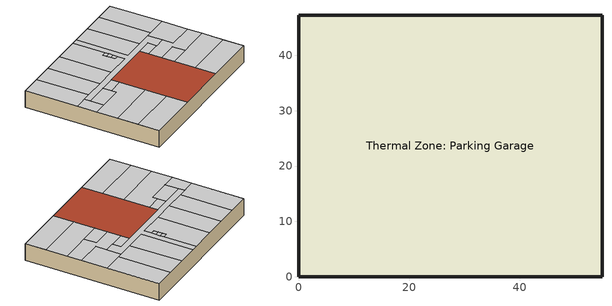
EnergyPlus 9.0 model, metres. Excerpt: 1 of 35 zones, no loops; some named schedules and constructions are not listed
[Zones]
Thermal Zone: Parking Garage
 floor ground (Surface 171 SlabOnOrBelowGradeF073): 54.86,47.24 54.86,0 0,0 0,47.24 z-6.1
 wall ground (Surface 172-uw BelowGradeWallC114): 0,0 54.86,0 z-6.1:0
 wall ground (Surface 173-uw BelowGradeWallC114): 0,47.24 0,0 z-6.1:0
 wall ground (Surface 174-uw BelowGradeWallC114): 54.86,47.24 0,47.24 z-6.1:0
 wall ground (Surface 175-uw BelowGradeWallC114): 54.86,0 54.86,47.24 z-6.1:0
 ceiling to Thermal Zone: F1 Retail SW (OtherFloorU071 Reversed): 18.29,0 18.29,7.32 0,7.32 0,0 z0; 18.29,7.32 18.29,14.63 0,14.63 0,7.32 z0; 18.29,14.63 18.29,23.77 12.8,23.77 12.8,21.95 0,21.95 0,14.63 z0
 ceiling to Thermal Zone: F1 Retail N-NW (OtherFloorU071 Reversed): 7.32,28.96 7.32,47.24 0,47.24 0,28.96 z0; 14.63,28.96 14.63,47.24 7.32,47.24 7.32,28.96 z0; 21.95,28.96 21.95,47.24 14.63,47.24 14.63,28.96 z0; 30.78,28.96 30.78,31.39 29.26,31.39 29.26,35.97 30.78,35.97 30.78,47.24 21.95,47.24 21.95,28.96 z0
 ceiling to Thermal Zone: F1 Retail NE (OtherFloorU071 Reversed): 40.23,28.96 40.23,47.24 32.92,47.24 32.92,28.96 z0; 47.55,28.96 47.55,47.24 40.23,47.24 40.23,28.96 z0; 54.86,28.96 54.86,47.24 47.55,47.24 47.55,28.96 z0
 ceiling to Thermal Zone: F1 Corridor (OtherFloorU071 Reversed): 30.78,31.39 30.78,32.92 29.26,32.92 29.26,31.39 z0; 30.78,32.92 30.78,34.44 29.26,34.44 29.26,32.92 z0; 30.78,34.44 30.78,35.97 29.26,35.97 29.26,34.44 z0; 45.72,23.77 45.72,28.96 32.92,28.96 32.92,47.24 30.78,47.24 30.78,28.96 4.57,28.96 4.57,26.82 42.06,26.82 42.06,23.77 z0; 18.29,23.77 18.29,26.82 12.8,26.82 12.8,23.77 z0; 42.06,23.77 42.06,26.82 36.58,26.82 36.58,23.77 z0
 ceiling to Thermal Zone: F1 Retail SE (OtherFloorU071 Reversed): 54.86,7.32 54.86,14.63 36.58,14.63 36.58,7.32 z0; 54.86,0 54.86,7.32 36.58,7.32 36.58,0 z0
 ceiling to Thermal Zone: F1 Lounge (OtherFloorU071 Reversed): 54.86,14.63 54.86,19.81 45.72,19.81 45.72,23.77 42.06,23.77 36.58,23.77 36.58,19.2 43.89,19.2 43.89,14.63 z0
 ceiling to Thermal Zone: F1 Business Center (OtherFloorU071 Reversed): 43.89,14.63 43.89,19.2 36.58,19.2 36.58,14.63 z0
 ceiling to Thermal Zone: F1 Fitness Center (OtherFloorU071 Reversed): 54.86,19.81 54.86,28.96 45.72,28.96 45.72,19.81 z0
 ceiling to Thermal Zone: F1 Leasing Office (OtherFloorU071 Reversed): 4.57,21.95 4.57,28.96 0,28.96 0,21.95 z0
 ceiling to Thermal Zone: F1 Mechanical Room (OtherFloorU071 Reversed): 12.8,21.95 12.8,26.82 4.57,26.82 4.57,21.95 z0
 roof outside (Concrete Podium Roof): 36.58,0 36.58,26.82 18.29,26.82 18.29,0 z0
[Construction]
OtherFloorU071 Reversed: Carpet - 3/4 in., Plywood - 5/8 in. 1, Compliance Insulation R0.50, Compliance Insulation R2.15, Compliance Insulation R6.00, Concrete - 140 lb/ft3 - 10 in. 1
[Schedule:Year]
ResidentialLivingHtgSetpt: ResidentialLivingHtgSetptWk, 1, 1, 12, 31
ResidentialLivingClgSetpt: ResidentialLivingClgSetptWk, 1, 1, 12, 31
Off: OffWk, 1, 1, 12, 31
[Schedule:Week:Daily]
ResidentialLivingLightsWk: ResidentialLivingLightsSun, ResidentialLivingLightsWD, ResidentialLivingLightsWD, ResidentialLivingLightsWD, ResidentialLivingLightsWD, ResidentialLivingLightsWD, ResidentialLivingLightsSat, ResidentialLivingLightsSun, OnDay, OffDay, ResidentialLivingLightsSun, ResidentialLivingLightsSun
ResidentialLivingHtgSetptWk: ResidentialLivingHtgSetptSun, ResidentialLivingHtgSetptWD, ResidentialLivingHtgSetptWD, ResidentialLivingHtgSetptWD, ResidentialLivingHtgSetptWD, ResidentialLivingHtgSetptWD, ResidentialLivingHtgSetptSat, ResidentialLivingHtgSetptSun, ResidentialLivingHtgSetptWD, ResidentialLivingHtgSetptWD, ResidentialLivingHtgSetptSun, ResidentialLivingHtgSetptSun
ResidentialLivingClgSetptWk: ResidentialLivingClgSetptSun, ResidentialLivingClgSetptWD, ResidentialLivingClgSetptWD, ResidentialLivingClgSetptWD, ResidentialLivingClgSetptWD, ResidentialLivingClgSetptWD, ResidentialLivingClgSetptSat, ResidentialLivingClgSetptSun, ResidentialLivingClgSetptWD, ResidentialLivingClgSetptWD, ResidentialLivingClgSetptSun, ResidentialLivingClgSetptSun
ResidentialLivingHVACAvailWk: ResidentialLivingHVACAvailSun, ResidentialLivingHVACAvailWD, ResidentialLivingHVACAvailWD, ResidentialLivingHVACAvailWD, ResidentialLivingHVACAvailWD, ResidentialLivingHVACAvailWD, ResidentialLivingHVACAvailSat, ResidentialLivingHVACAvailSun, AllOnHVACAvailDay, AllOnHVACAvailDay, ResidentialLivingHVACAvailSun, ResidentialLivingHVACAvailSun
OffWk: OffDay, OffDay, OffDay, OffDay, OffDay, OffDay, OffDay, OffDay, OffDay, OffDay, OffDay, OffDay
OfficeLightsWk: OfficeLightsSun, OfficeLightsWD, OfficeLightsWD, OfficeLightsWD, OfficeLightsWD, OfficeLightsWD, OfficeLightsSat, OfficeLightsSun, OnDay, OffDay, OfficeLightsSun, OfficeLightsSun
OfficeGasEquipWk: OfficeGasEquipSun, OfficeGasEquipWD, OfficeGasEquipWD, OfficeGasEquipWD, OfficeGasEquipWD, OfficeGasEquipWD, OfficeGasEquipSat, OfficeGasEquipSun, OnDay, OffDay, OfficeGasEquipSun, OfficeGasEquipSun
OfficeInfiltrationWk: OfficeInfiltrationSun, OfficeInfiltrationWD, OfficeInfiltrationWD, OfficeInfiltrationWD, OfficeInfiltrationWD, OfficeInfiltrationWD, OfficeInfiltrationSat, OfficeInfiltrationSun, OfficeInfiltrationWD, OfficeInfiltrationWD, OfficeInfiltrationSun, OfficeInfiltrationSun
OfficeOccupancyWk: OfficeOccupancySun, OfficeOccupancyWD, OfficeOccupancyWD, OfficeOccupancyWD, OfficeOccupancyWD, OfficeOccupancyWD, OfficeOccupancySat, OfficeOccupancySun, OnDay, OffDay, OfficeOccupancySun, OfficeOccupancySun
OfficeReceptacleWk: OfficeReceptacleSun, OfficeReceptacleWD, OfficeReceptacleWD, OfficeReceptacleWD, OfficeReceptacleWD, OfficeReceptacleWD, OfficeReceptacleSat, OfficeReceptacleSun, OnDay, OffDay, OfficeReceptacleSun, OfficeReceptacleSun
ResidentialLivingGasEquipWk: ResidentialLivingGasEquipSun, ResidentialLivingGasEquipWD, ResidentialLivingGasEquipWD, ResidentialLivingGasEquipWD, ResidentialLivingGasEquipWD, ResidentialLivingGasEquipWD, ResidentialLivingGasEquipSat, ResidentialLivingGasEquipSun, OnDay, OffDay, ResidentialLivingGasEquipSun, ResidentialLivingGasEquipSun
ResidentialLivingInfiltrationWk: ResidentialLivingInfiltrationSun, ResidentialLivingInfiltrationWD, ResidentialLivingInfiltrationWD, ResidentialLivingInfiltrationWD, ResidentialLivingInfiltrationWD, ResidentialLivingInfiltrationWD, ResidentialLivingInfiltrationSat, ResidentialLivingInfiltrationSun, ResidentialLivingInfiltrationWD, ResidentialLivingInfiltrationWD, ResidentialLivingInfiltrationSun, ResidentialLivingInfiltrationSun
ResidentialLivingReceptacleWk: ResidentialLivingReceptacleSun, ResidentialLivingReceptacleWD, ResidentialLivingReceptacleWD, ResidentialLivingReceptacleWD, ResidentialLivingReceptacleWD, ResidentialLivingReceptacleWD, ResidentialLivingReceptacleSat, ResidentialLivingReceptacleSun, OnDay, OffDay, ResidentialLivingReceptacleSun, ResidentialLivingReceptacleSun
F2-4 1-Bed NE Core People Activity Level Week Rule - Jan1-Dec31: {a820a42d-f201-42f6-a7ae-81a847838ed5}, {a820a42d-f201-42f6-a7ae-81a847838ed5}, {a820a42d-f201-42f6-a7ae-81a847838ed5}, {a820a42d-f201-42f6-a7ae-81a847838ed5}, {a820a42d-f201-42f6-a7ae-81a847838ed5}, {a820a42d-f201-42f6-a7ae-81a847838ed5}, {a820a42d-f201-42f6-a7ae-81a847838ed5}, {a820a42d-f201-42f6-a7ae-81a847838ed5}, {a820a42d-f201-42f6-a7ae-81a847838ed5}, {a820a42d-f201-42f6-a7ae-81a847838ed5}, {a820a42d-f201-42f6-a7ae-81a847838ed5}, {a820a42d-f201-42f6-a7ae-81a847838ed5}
F2-4 1-Bed NE Outer People Activity Level Week Rule - Jan1-Dec31: {df466c8f-808b-4770-90fc-ecc34542ed6d}, {df466c8f-808b-4770-90fc-ecc34542ed6d}, {df466c8f-808b-4770-90fc-ecc34542ed6d}, {df466c8f-808b-4770-90fc-ecc34542ed6d}, {df466c8f-808b-4770-90fc-ecc34542ed6d}, {df466c8f-808b-4770-90fc-ecc34542ed6d}, {df466c8f-808b-4770-90fc-ecc34542ed6d}, {df466c8f-808b-4770-90fc-ecc34542ed6d}, {df466c8f-808b-4770-90fc-ecc34542ed6d}, {df466c8f-808b-4770-90fc-ecc34542ed6d}, {df466c8f-808b-4770-90fc-ecc34542ed6d}, {df466c8f-808b-4770-90fc-ecc34542ed6d}
F2-4 1-Bed NW Core People Activity Level Week Rule - Jan1-Dec31: {348359d2-fd72-4595-a39a-f1e1d7da2fa9}, {348359d2-fd72-4595-a39a-f1e1d7da2fa9}, {348359d2-fd72-4595-a39a-f1e1d7da2fa9}, {348359d2-fd72-4595-a39a-f1e1d7da2fa9}, {348359d2-fd72-4595-a39a-f1e1d7da2fa9}, {348359d2-fd72-4595-a39a-f1e1d7da2fa9}, {348359d2-fd72-4595-a39a-f1e1d7da2fa9}, {348359d2-fd72-4595-a39a-f1e1d7da2fa9}, {348359d2-fd72-4595-a39a-f1e1d7da2fa9}, {348359d2-fd72-4595-a39a-f1e1d7da2fa9}, {348359d2-fd72-4595-a39a-f1e1d7da2fa9}, {348359d2-fd72-4595-a39a-f1e1d7da2fa9}
F2-4 1-Bed NW Outer People Activity Level Week Rule - Jan1-Dec31: {e7042bb0-6de9-4216-a505-70f4ef85a490}, {e7042bb0-6de9-4216-a505-70f4ef85a490}, {e7042bb0-6de9-4216-a505-70f4ef85a490}, {e7042bb0-6de9-4216-a505-70f4ef85a490}, {e7042bb0-6de9-4216-a505-70f4ef85a490}, {e7042bb0-6de9-4216-a505-70f4ef85a490}, {e7042bb0-6de9-4216-a505-70f4ef85a490}, {e7042bb0-6de9-4216-a505-70f4ef85a490}, {e7042bb0-6de9-4216-a505-70f4ef85a490}, {e7042bb0-6de9-4216-a505-70f4ef85a490}, {e7042bb0-6de9-4216-a505-70f4ef85a490}, {e7042bb0-6de9-4216-a505-70f4ef85a490}
F2-4 2-Bed Core NE People Activity Level Week Rule - Jan1-Dec31: {be469313-dd4d-4f28-810a-f718387591e1}, {be469313-dd4d-4f28-810a-f718387591e1}, {be469313-dd4d-4f28-810a-f718387591e1}, {be469313-dd4d-4f28-810a-f718387591e1}, {be469313-dd4d-4f28-810a-f718387591e1}, {be469313-dd4d-4f28-810a-f718387591e1}, {be469313-dd4d-4f28-810a-f718387591e1}, {be469313-dd4d-4f28-810a-f718387591e1}, {be469313-dd4d-4f28-810a-f718387591e1}, {be469313-dd4d-4f28-810a-f718387591e1}, {be469313-dd4d-4f28-810a-f718387591e1}, {be469313-dd4d-4f28-810a-f718387591e1}
F2-4 2-Bed Core NW People Activity Level Week Rule - Jan1-Dec31: {955683ac-dc63-42cc-ba19-50c393f4366c}, {955683ac-dc63-42cc-ba19-50c393f4366c}, {955683ac-dc63-42cc-ba19-50c393f4366c}, {955683ac-dc63-42cc-ba19-50c393f4366c}, {955683ac-dc63-42cc-ba19-50c393f4366c}, {955683ac-dc63-42cc-ba19-50c393f4366c}, {955683ac-dc63-42cc-ba19-50c393f4366c}, {955683ac-dc63-42cc-ba19-50c393f4366c}, {955683ac-dc63-42cc-ba19-50c393f4366c}, {955683ac-dc63-42cc-ba19-50c393f4366c}, {955683ac-dc63-42cc-ba19-50c393f4366c}, {955683ac-dc63-42cc-ba19-50c393f4366c}
F2-4 2-Bed NE People Activity Level Week Rule - Jan1-Dec31: {d3b15d90-c1d9-46a3-a16f-7239c2d96b8e}, {d3b15d90-c1d9-46a3-a16f-7239c2d96b8e}, {d3b15d90-c1d9-46a3-a16f-7239c2d96b8e}, {d3b15d90-c1d9-46a3-a16f-7239c2d96b8e}, {d3b15d90-c1d9-46a3-a16f-7239c2d96b8e}, {d3b15d90-c1d9-46a3-a16f-7239c2d96b8e}, {d3b15d90-c1d9-46a3-a16f-7239c2d96b8e}, {d3b15d90-c1d9-46a3-a16f-7239c2d96b8e}, {d3b15d90-c1d9-46a3-a16f-7239c2d96b8e}, {d3b15d90-c1d9-46a3-a16f-7239c2d96b8e}, {d3b15d90-c1d9-46a3-a16f-7239c2d96b8e}, {d3b15d90-c1d9-46a3-a16f-7239c2d96b8e}
F2-4 2-Bed NW People Activity Level Week Rule - Jan1-Dec31: {432b5918-ab24-4209-b3cc-26debf75ce40}, {432b5918-ab24-4209-b3cc-26debf75ce40}, {432b5918-ab24-4209-b3cc-26debf75ce40}, {432b5918-ab24-4209-b3cc-26debf75ce40}, {432b5918-ab24-4209-b3cc-26debf75ce40}, {432b5918-ab24-4209-b3cc-26debf75ce40}, {432b5918-ab24-4209-b3cc-26debf75ce40}, {432b5918-ab24-4209-b3cc-26debf75ce40}, {432b5918-ab24-4209-b3cc-26debf75ce40}, {432b5918-ab24-4209-b3cc-26debf75ce40}, {432b5918-ab24-4209-b3cc-26debf75ce40}, {432b5918-ab24-4209-b3cc-26debf75ce40}
F2-4 2-Bed SE Core People Activity Level Week Rule - Jan1-Dec31: {d2f62107-27a7-45dd-a153-485c2fd90a9b}, {d2f62107-27a7-45dd-a153-485c2fd90a9b}, {d2f62107-27a7-45dd-a153-485c2fd90a9b}, {d2f62107-27a7-45dd-a153-485c2fd90a9b}, {d2f62107-27a7-45dd-a153-485c2fd90a9b}, {d2f62107-27a7-45dd-a153-485c2fd90a9b}, {d2f62107-27a7-45dd-a153-485c2fd90a9b}, {d2f62107-27a7-45dd-a153-485c2fd90a9b}, {d2f62107-27a7-45dd-a153-485c2fd90a9b}, {d2f62107-27a7-45dd-a153-485c2fd90a9b}, {d2f62107-27a7-45dd-a153-485c2fd90a9b}, {d2f62107-27a7-45dd-a153-485c2fd90a9b}
F2-4 2-Bed SE People Activity Level Week Rule - Jan1-Dec31: {f893d9a5-b29a-4e0a-8fa4-c7fd3341b8ca}, {f893d9a5-b29a-4e0a-8fa4-c7fd3341b8ca}, {f893d9a5-b29a-4e0a-8fa4-c7fd3341b8ca}, {f893d9a5-b29a-4e0a-8fa4-c7fd3341b8ca}, {f893d9a5-b29a-4e0a-8fa4-c7fd3341b8ca}, {f893d9a5-b29a-4e0a-8fa4-c7fd3341b8ca}, {f893d9a5-b29a-4e0a-8fa4-c7fd3341b8ca}, {f893d9a5-b29a-4e0a-8fa4-c7fd3341b8ca}, {f893d9a5-b29a-4e0a-8fa4-c7fd3341b8ca}, {f893d9a5-b29a-4e0a-8fa4-c7fd3341b8ca}, {f893d9a5-b29a-4e0a-8fa4-c7fd3341b8ca}, {f893d9a5-b29a-4e0a-8fa4-c7fd3341b8ca}
F2-4 2-Bed SW Core People Activity Level Week Rule - Jan1-Dec31: {064cdf3d-c871-4398-a27e-f0fce2b3185c}, {064cdf3d-c871-4398-a27e-f0fce2b3185c}, {064cdf3d-c871-4398-a27e-f0fce2b3185c}, {064cdf3d-c871-4398-a27e-f0fce2b3185c}, {064cdf3d-c871-4398-a27e-f0fce2b3185c}, {064cdf3d-c871-4398-a27e-f0fce2b3185c}, {064cdf3d-c871-4398-a27e-f0fce2b3185c}, {064cdf3d-c871-4398-a27e-f0fce2b3185c}, {064cdf3d-c871-4398-a27e-f0fce2b3185c}, {064cdf3d-c871-4398-a27e-f0fce2b3185c}, {064cdf3d-c871-4398-a27e-f0fce2b3185c}, {064cdf3d-c871-4398-a27e-f0fce2b3185c}
F2-4 2-Bed SW People Activity Level Week Rule - Jan1-Dec31: {76fe2694-2f83-49eb-998a-87cc27b905de}, {76fe2694-2f83-49eb-998a-87cc27b905de}, {76fe2694-2f83-49eb-998a-87cc27b905de}, {76fe2694-2f83-49eb-998a-87cc27b905de}, {76fe2694-2f83-49eb-998a-87cc27b905de}, {76fe2694-2f83-49eb-998a-87cc27b905de}, {76fe2694-2f83-49eb-998a-87cc27b905de}, {76fe2694-2f83-49eb-998a-87cc27b905de}, {76fe2694-2f83-49eb-998a-87cc27b905de}, {76fe2694-2f83-49eb-998a-87cc27b905de}, {76fe2694-2f83-49eb-998a-87cc27b905de}, {76fe2694-2f83-49eb-998a-87cc27b905de}
F2-4 3-Bed NE People Activity Level Week Rule - Jan1-Dec31: {db3ab28b-0ef6-4e6a-82e0-4ecfaaee36f6}, {db3ab28b-0ef6-4e6a-82e0-4ecfaaee36f6}, {db3ab28b-0ef6-4e6a-82e0-4ecfaaee36f6}, {db3ab28b-0ef6-4e6a-82e0-4ecfaaee36f6}, {db3ab28b-0ef6-4e6a-82e0-4ecfaaee36f6}, {db3ab28b-0ef6-4e6a-82e0-4ecfaaee36f6}, {db3ab28b-0ef6-4e6a-82e0-4ecfaaee36f6}, {db3ab28b-0ef6-4e6a-82e0-4ecfaaee36f6}, {db3ab28b-0ef6-4e6a-82e0-4ecfaaee36f6}, {db3ab28b-0ef6-4e6a-82e0-4ecfaaee36f6}, {db3ab28b-0ef6-4e6a-82e0-4ecfaaee36f6}, {db3ab28b-0ef6-4e6a-82e0-4ecfaaee36f6}
F2-4 3-Bed NW People Activity Level Week Rule - Jan1-Dec31: {a0be2eea-e2b6-4c11-9057-d5e805c083af}, {a0be2eea-e2b6-4c11-9057-d5e805c083af}, {a0be2eea-e2b6-4c11-9057-d5e805c083af}, {a0be2eea-e2b6-4c11-9057-d5e805c083af}, {a0be2eea-e2b6-4c11-9057-d5e805c083af}, {a0be2eea-e2b6-4c11-9057-d5e805c083af}, {a0be2eea-e2b6-4c11-9057-d5e805c083af}, {a0be2eea-e2b6-4c11-9057-d5e805c083af}, {a0be2eea-e2b6-4c11-9057-d5e805c083af}, {a0be2eea-e2b6-4c11-9057-d5e805c083af}, {a0be2eea-e2b6-4c11-9057-d5e805c083af}, {a0be2eea-e2b6-4c11-9057-d5e805c083af}
F2-4 Corridor People Activity Level Week Rule - Jan1-Dec31: {b0e1bcab-6c6f-4d11-aea7-4e4de56c694e}, {b0e1bcab-6c6f-4d11-aea7-4e4de56c694e}, {b0e1bcab-6c6f-4d11-aea7-4e4de56c694e}, {b0e1bcab-6c6f-4d11-aea7-4e4de56c694e}, {b0e1bcab-6c6f-4d11-aea7-4e4de56c694e}, {b0e1bcab-6c6f-4d11-aea7-4e4de56c694e}, {b0e1bcab-6c6f-4d11-aea7-4e4de56c694e}, {b0e1bcab-6c6f-4d11-aea7-4e4de56c694e}, {b0e1bcab-6c6f-4d11-aea7-4e4de56c694e}, {b0e1bcab-6c6f-4d11-aea7-4e4de56c694e}, {b0e1bcab-6c6f-4d11-aea7-4e4de56c694e}, {b0e1bcab-6c6f-4d11-aea7-4e4de56c694e}
F2-4 Elevator Core People Activity Level Week Rule - Jan1-Dec31: {2db9a41c-667f-4b67-bf51-b9b9b03d34c4}, {2db9a41c-667f-4b67-bf51-b9b9b03d34c4}, {2db9a41c-667f-4b67-bf51-b9b9b03d34c4}, {2db9a41c-667f-4b67-bf51-b9b9b03d34c4}, {2db9a41c-667f-4b67-bf51-b9b9b03d34c4}, {2db9a41c-667f-4b67-bf51-b9b9b03d34c4}, {2db9a41c-667f-4b67-bf51-b9b9b03d34c4}, {2db9a41c-667f-4b67-bf51-b9b9b03d34c4}, {2db9a41c-667f-4b67-bf51-b9b9b03d34c4}, {2db9a41c-667f-4b67-bf51-b9b9b03d34c4}, {2db9a41c-667f-4b67-bf51-b9b9b03d34c4}, {2db9a41c-667f-4b67-bf51-b9b9b03d34c4}
F2-4 Elevator N People Activity Level Week Rule - Jan1-Dec31: {fee62ba3-829a-42c6-b8dc-049e18a24f11}, {fee62ba3-829a-42c6-b8dc-049e18a24f11}, {fee62ba3-829a-42c6-b8dc-049e18a24f11}, {fee62ba3-829a-42c6-b8dc-049e18a24f11}, {fee62ba3-829a-42c6-b8dc-049e18a24f11}, {fee62ba3-829a-42c6-b8dc-049e18a24f11}, {fee62ba3-829a-42c6-b8dc-049e18a24f11}, {fee62ba3-829a-42c6-b8dc-049e18a24f11}, {fee62ba3-829a-42c6-b8dc-049e18a24f11}, {fee62ba3-829a-42c6-b8dc-049e18a24f11}, {fee62ba3-829a-42c6-b8dc-049e18a24f11}, {fee62ba3-829a-42c6-b8dc-049e18a24f11}
F2-4 Elevator S People Activity Level Week Rule - Jan1-Dec31: {6ad7566e-4d40-4810-9824-99f5cf8351f9}, {6ad7566e-4d40-4810-9824-99f5cf8351f9}, {6ad7566e-4d40-4810-9824-99f5cf8351f9}, {6ad7566e-4d40-4810-9824-99f5cf8351f9}, {6ad7566e-4d40-4810-9824-99f5cf8351f9}, {6ad7566e-4d40-4810-9824-99f5cf8351f9}, {6ad7566e-4d40-4810-9824-99f5cf8351f9}, {6ad7566e-4d40-4810-9824-99f5cf8351f9}, {6ad7566e-4d40-4810-9824-99f5cf8351f9}, {6ad7566e-4d40-4810-9824-99f5cf8351f9}, {6ad7566e-4d40-4810-9824-99f5cf8351f9}, {6ad7566e-4d40-4810-9824-99f5cf8351f9}
F2-4 Laundry People Activity Level Week Rule - Jan1-Dec31: {96707640-9f7d-44ea-a8bc-35f92ade4f1d}, {96707640-9f7d-44ea-a8bc-35f92ade4f1d}, {96707640-9f7d-44ea-a8bc-35f92ade4f1d}, {96707640-9f7d-44ea-a8bc-35f92ade4f1d}, {96707640-9f7d-44ea-a8bc-35f92ade4f1d}, {96707640-9f7d-44ea-a8bc-35f92ade4f1d}, {96707640-9f7d-44ea-a8bc-35f92ade4f1d}, {96707640-9f7d-44ea-a8bc-35f92ade4f1d}, {96707640-9f7d-44ea-a8bc-35f92ade4f1d}, {96707640-9f7d-44ea-a8bc-35f92ade4f1d}, {96707640-9f7d-44ea-a8bc-35f92ade4f1d}, {96707640-9f7d-44ea-a8bc-35f92ade4f1d}
F2-4 Stair E People Activity Level Week Rule - Jan1-Dec31: {6d0623ad-8c99-4657-8b36-af40fa9be168}, {6d0623ad-8c99-4657-8b36-af40fa9be168}, {6d0623ad-8c99-4657-8b36-af40fa9be168}, {6d0623ad-8c99-4657-8b36-af40fa9be168}, {6d0623ad-8c99-4657-8b36-af40fa9be168}, {6d0623ad-8c99-4657-8b36-af40fa9be168}, {6d0623ad-8c99-4657-8b36-af40fa9be168}, {6d0623ad-8c99-4657-8b36-af40fa9be168}, {6d0623ad-8c99-4657-8b36-af40fa9be168}, {6d0623ad-8c99-4657-8b36-af40fa9be168}, {6d0623ad-8c99-4657-8b36-af40fa9be168}, {6d0623ad-8c99-4657-8b36-af40fa9be168}
F2-4 Stair W People Activity Level Week Rule - Jan1-Dec31: {1c411651-7343-4790-bb25-17a77d5a57f0}, {1c411651-7343-4790-bb25-17a77d5a57f0}, {1c411651-7343-4790-bb25-17a77d5a57f0}, {1c411651-7343-4790-bb25-17a77d5a57f0}, {1c411651-7343-4790-bb25-17a77d5a57f0}, {1c411651-7343-4790-bb25-17a77d5a57f0}, {1c411651-7343-4790-bb25-17a77d5a57f0}, {1c411651-7343-4790-bb25-17a77d5a57f0}, {1c411651-7343-4790-bb25-17a77d5a57f0}, {1c411651-7343-4790-bb25-17a77d5a57f0}, {1c411651-7343-4790-bb25-17a77d5a57f0}, {1c411651-7343-4790-bb25-17a77d5a57f0}
F2-4 Studio SE People Activity Level Week Rule - Jan1-Dec31: {16e18739-a718-4c9f-8a58-93051d59a2f0}, {16e18739-a718-4c9f-8a58-93051d59a2f0}, {16e18739-a718-4c9f-8a58-93051d59a2f0}, {16e18739-a718-4c9f-8a58-93051d59a2f0}, {16e18739-a718-4c9f-8a58-93051d59a2f0}, {16e18739-a718-4c9f-8a58-93051d59a2f0}, {16e18739-a718-4c9f-8a58-93051d59a2f0}, {16e18739-a718-4c9f-8a58-93051d59a2f0}, {16e18739-a718-4c9f-8a58-93051d59a2f0}, {16e18739-a718-4c9f-8a58-93051d59a2f0}, {16e18739-a718-4c9f-8a58-93051d59a2f0}, {16e18739-a718-4c9f-8a58-93051d59a2f0}
F2-4 Studio SW People Activity Level Week Rule - Jan1-Dec31: {3d5555ba-b984-45d2-aba2-3f2778f30d09}, {3d5555ba-b984-45d2-aba2-3f2778f30d09}, {3d5555ba-b984-45d2-aba2-3f2778f30d09}, {3d5555ba-b984-45d2-aba2-3f2778f30d09}, {3d5555ba-b984-45d2-aba2-3f2778f30d09}, {3d5555ba-b984-45d2-aba2-3f2778f30d09}, {3d5555ba-b984-45d2-aba2-3f2778f30d09}, {3d5555ba-b984-45d2-aba2-3f2778f30d09}, {3d5555ba-b984-45d2-aba2-3f2778f30d09}, {3d5555ba-b984-45d2-aba2-3f2778f30d09}, {3d5555ba-b984-45d2-aba2-3f2778f30d09}, {3d5555ba-b984-45d2-aba2-3f2778f30d09}
F5 1-Bed NW Core People Activity Level Week Rule - Jan1-Dec31: {443631fa-802e-4e51-aec0-aecf672e7ee6}, {443631fa-802e-4e51-aec0-aecf672e7ee6}, {443631fa-802e-4e51-aec0-aecf672e7ee6}, {443631fa-802e-4e51-aec0-aecf672e7ee6}, {443631fa-802e-4e51-aec0-aecf672e7ee6}, {443631fa-802e-4e51-aec0-aecf672e7ee6}, {443631fa-802e-4e51-aec0-aecf672e7ee6}, {443631fa-802e-4e51-aec0-aecf672e7ee6}, {443631fa-802e-4e51-aec0-aecf672e7ee6}, {443631fa-802e-4e51-aec0-aecf672e7ee6}, {443631fa-802e-4e51-aec0-aecf672e7ee6}, {443631fa-802e-4e51-aec0-aecf672e7ee6}
F5 1-Bed NW Outer People Activity Level Week Rule - Jan1-Dec31: {54066927-99b8-4aa2-8cef-f584fd319a09}, {54066927-99b8-4aa2-8cef-f584fd319a09}, {54066927-99b8-4aa2-8cef-f584fd319a09}, {54066927-99b8-4aa2-8cef-f584fd319a09}, {54066927-99b8-4aa2-8cef-f584fd319a09}, {54066927-99b8-4aa2-8cef-f584fd319a09}, {54066927-99b8-4aa2-8cef-f584fd319a09}, {54066927-99b8-4aa2-8cef-f584fd319a09}, {54066927-99b8-4aa2-8cef-f584fd319a09}, {54066927-99b8-4aa2-8cef-f584fd319a09}, {54066927-99b8-4aa2-8cef-f584fd319a09}, {54066927-99b8-4aa2-8cef-f584fd319a09}
F5 2-Bed Core NE People Activity Level Week Rule - Jan1-Dec31: {53cd5fe4-5aae-4997-8c79-9cf47a885cab}, {53cd5fe4-5aae-4997-8c79-9cf47a885cab}, {53cd5fe4-5aae-4997-8c79-9cf47a885cab}, {53cd5fe4-5aae-4997-8c79-9cf47a885cab}, {53cd5fe4-5aae-4997-8c79-9cf47a885cab}, {53cd5fe4-5aae-4997-8c79-9cf47a885cab}, {53cd5fe4-5aae-4997-8c79-9cf47a885cab}, {53cd5fe4-5aae-4997-8c79-9cf47a885cab}, {53cd5fe4-5aae-4997-8c79-9cf47a885cab}, {53cd5fe4-5aae-4997-8c79-9cf47a885cab}, {53cd5fe4-5aae-4997-8c79-9cf47a885cab}, {53cd5fe4-5aae-4997-8c79-9cf47a885cab}
F5 2-Bed Core NW People Activity Level Week Rule - Jan1-Dec31: {94bf5db7-585e-44b7-a0a4-01202b520907}, {94bf5db7-585e-44b7-a0a4-01202b520907}, {94bf5db7-585e-44b7-a0a4-01202b520907}, {94bf5db7-585e-44b7-a0a4-01202b520907}, {94bf5db7-585e-44b7-a0a4-01202b520907}, {94bf5db7-585e-44b7-a0a4-01202b520907}, {94bf5db7-585e-44b7-a0a4-01202b520907}, {94bf5db7-585e-44b7-a0a4-01202b520907}, {94bf5db7-585e-44b7-a0a4-01202b520907}, {94bf5db7-585e-44b7-a0a4-01202b520907}, {94bf5db7-585e-44b7-a0a4-01202b520907}, {94bf5db7-585e-44b7-a0a4-01202b520907}
F5 2-Bed NE People Activity Level Week Rule - Jan1-Dec31: {453ae7dd-a3f1-47dc-b9ef-172b0704bacd}, {453ae7dd-a3f1-47dc-b9ef-172b0704bacd}, {453ae7dd-a3f1-47dc-b9ef-172b0704bacd}, {453ae7dd-a3f1-47dc-b9ef-172b0704bacd}, {453ae7dd-a3f1-47dc-b9ef-172b0704bacd}, {453ae7dd-a3f1-47dc-b9ef-172b0704bacd}, {453ae7dd-a3f1-47dc-b9ef-172b0704bacd}, {453ae7dd-a3f1-47dc-b9ef-172b0704bacd}, {453ae7dd-a3f1-47dc-b9ef-172b0704bacd}, {453ae7dd-a3f1-47dc-b9ef-172b0704bacd}, {453ae7dd-a3f1-47dc-b9ef-172b0704bacd}, {453ae7dd-a3f1-47dc-b9ef-172b0704bacd}
F5 2-Bed NW People Activity Level Week Rule - Jan1-Dec31: {0785d9a2-12bf-4034-9d12-f20b3174549e}, {0785d9a2-12bf-4034-9d12-f20b3174549e}, {0785d9a2-12bf-4034-9d12-f20b3174549e}, {0785d9a2-12bf-4034-9d12-f20b3174549e}, {0785d9a2-12bf-4034-9d12-f20b3174549e}, {0785d9a2-12bf-4034-9d12-f20b3174549e}, {0785d9a2-12bf-4034-9d12-f20b3174549e}, {0785d9a2-12bf-4034-9d12-f20b3174549e}, {0785d9a2-12bf-4034-9d12-f20b3174549e}, {0785d9a2-12bf-4034-9d12-f20b3174549e}, {0785d9a2-12bf-4034-9d12-f20b3174549e}, {0785d9a2-12bf-4034-9d12-f20b3174549e}
F5 2-Bed SE Core People Activity Level Week Rule - Jan1-Dec31: {3cfa6532-abe2-491f-8c52-32ec623b648f}, {3cfa6532-abe2-491f-8c52-32ec623b648f}, {3cfa6532-abe2-491f-8c52-32ec623b648f}, {3cfa6532-abe2-491f-8c52-32ec623b648f}, {3cfa6532-abe2-491f-8c52-32ec623b648f}, {3cfa6532-abe2-491f-8c52-32ec623b648f}, {3cfa6532-abe2-491f-8c52-32ec623b648f}, {3cfa6532-abe2-491f-8c52-32ec623b648f}, {3cfa6532-abe2-491f-8c52-32ec623b648f}, {3cfa6532-abe2-491f-8c52-32ec623b648f}, {3cfa6532-abe2-491f-8c52-32ec623b648f}, {3cfa6532-abe2-491f-8c52-32ec623b648f}
F5 2-Bed SE People Activity Level Week Rule - Jan1-Dec31: {fe47b481-5f54-46aa-8470-750f562cb90d}, {fe47b481-5f54-46aa-8470-750f562cb90d}, {fe47b481-5f54-46aa-8470-750f562cb90d}, {fe47b481-5f54-46aa-8470-750f562cb90d}, {fe47b481-5f54-46aa-8470-750f562cb90d}, {fe47b481-5f54-46aa-8470-750f562cb90d}, {fe47b481-5f54-46aa-8470-750f562cb90d}, {fe47b481-5f54-46aa-8470-750f562cb90d}, {fe47b481-5f54-46aa-8470-750f562cb90d}, {fe47b481-5f54-46aa-8470-750f562cb90d}, {fe47b481-5f54-46aa-8470-750f562cb90d}, {fe47b481-5f54-46aa-8470-750f562cb90d}
F5 2-Bed SW Core People Activity Level Week Rule - Jan1-Dec31: {2dab5083-887f-47f2-8b3f-863ac813b583}, {2dab5083-887f-47f2-8b3f-863ac813b583}, {2dab5083-887f-47f2-8b3f-863ac813b583}, {2dab5083-887f-47f2-8b3f-863ac813b583}, {2dab5083-887f-47f2-8b3f-863ac813b583}, {2dab5083-887f-47f2-8b3f-863ac813b583}, {2dab5083-887f-47f2-8b3f-863ac813b583}, {2dab5083-887f-47f2-8b3f-863ac813b583}, {2dab5083-887f-47f2-8b3f-863ac813b583}, {2dab5083-887f-47f2-8b3f-863ac813b583}, {2dab5083-887f-47f2-8b3f-863ac813b583}, {2dab5083-887f-47f2-8b3f-863ac813b583}
F5 2-Bed SW People Activity Level Week Rule - Jan1-Dec31: {ce42fc72-40b2-4bbb-a82d-97c4211bbbf8}, {ce42fc72-40b2-4bbb-a82d-97c4211bbbf8}, {ce42fc72-40b2-4bbb-a82d-97c4211bbbf8}, {ce42fc72-40b2-4bbb-a82d-97c4211bbbf8}, {ce42fc72-40b2-4bbb-a82d-97c4211bbbf8}, {ce42fc72-40b2-4bbb-a82d-97c4211bbbf8}, {ce42fc72-40b2-4bbb-a82d-97c4211bbbf8}, {ce42fc72-40b2-4bbb-a82d-97c4211bbbf8}, {ce42fc72-40b2-4bbb-a82d-97c4211bbbf8}, {ce42fc72-40b2-4bbb-a82d-97c4211bbbf8}, {ce42fc72-40b2-4bbb-a82d-97c4211bbbf8}, {ce42fc72-40b2-4bbb-a82d-97c4211bbbf8}
F5 3-Bed NE People Activity Level Week Rule - Jan1-Dec31: {9dde2c40-28fe-4bf1-bd90-c481e7d996ba}, {9dde2c40-28fe-4bf1-bd90-c481e7d996ba}, {9dde2c40-28fe-4bf1-bd90-c481e7d996ba}, {9dde2c40-28fe-4bf1-bd90-c481e7d996ba}, {9dde2c40-28fe-4bf1-bd90-c481e7d996ba}, {9dde2c40-28fe-4bf1-bd90-c481e7d996ba}, {9dde2c40-28fe-4bf1-bd90-c481e7d996ba}, {9dde2c40-28fe-4bf1-bd90-c481e7d996ba}, {9dde2c40-28fe-4bf1-bd90-c481e7d996ba}, {9dde2c40-28fe-4bf1-bd90-c481e7d996ba}, {9dde2c40-28fe-4bf1-bd90-c481e7d996ba}, {9dde2c40-28fe-4bf1-bd90-c481e7d996ba}
F5 3-Bed NW People Activity Level Week Rule - Jan1-Dec31: {e5eaae50-9df3-4253-aff2-2edef25c6597}, {e5eaae50-9df3-4253-aff2-2edef25c6597}, {e5eaae50-9df3-4253-aff2-2edef25c6597}, {e5eaae50-9df3-4253-aff2-2edef25c6597}, {e5eaae50-9df3-4253-aff2-2edef25c6597}, {e5eaae50-9df3-4253-aff2-2edef25c6597}, {e5eaae50-9df3-4253-aff2-2edef25c6597}, {e5eaae50-9df3-4253-aff2-2edef25c6597}, {e5eaae50-9df3-4253-aff2-2edef25c6597}, {e5eaae50-9df3-4253-aff2-2edef25c6597}, {e5eaae50-9df3-4253-aff2-2edef25c6597}, {e5eaae50-9df3-4253-aff2-2edef25c6597}
F5 Corridor People Activity Level Week Rule - Jan1-Dec31: {d1dd1f0c-e117-4e21-9576-4d3f3794371b}, {d1dd1f0c-e117-4e21-9576-4d3f3794371b}, {d1dd1f0c-e117-4e21-9576-4d3f3794371b}, {d1dd1f0c-e117-4e21-9576-4d3f3794371b}, {d1dd1f0c-e117-4e21-9576-4d3f3794371b}, {d1dd1f0c-e117-4e21-9576-4d3f3794371b}, {d1dd1f0c-e117-4e21-9576-4d3f3794371b}, {d1dd1f0c-e117-4e21-9576-4d3f3794371b}, {d1dd1f0c-e117-4e21-9576-4d3f3794371b}, {d1dd1f0c-e117-4e21-9576-4d3f3794371b}, {d1dd1f0c-e117-4e21-9576-4d3f3794371b}, {d1dd1f0c-e117-4e21-9576-4d3f3794371b}
F5 Elevator Core People Activity Level Week Rule - Jan1-Dec31: {dcf95d82-ae01-49c8-b96f-db5d8f330a14}, {dcf95d82-ae01-49c8-b96f-db5d8f330a14}, {dcf95d82-ae01-49c8-b96f-db5d8f330a14}, {dcf95d82-ae01-49c8-b96f-db5d8f330a14}, {dcf95d82-ae01-49c8-b96f-db5d8f330a14}, {dcf95d82-ae01-49c8-b96f-db5d8f330a14}, {dcf95d82-ae01-49c8-b96f-db5d8f330a14}, {dcf95d82-ae01-49c8-b96f-db5d8f330a14}, {dcf95d82-ae01-49c8-b96f-db5d8f330a14}, {dcf95d82-ae01-49c8-b96f-db5d8f330a14}, {dcf95d82-ae01-49c8-b96f-db5d8f330a14}, {dcf95d82-ae01-49c8-b96f-db5d8f330a14}
F5 Elevator N People Activity Level Week Rule - Jan1-Dec31: {08fbd5e1-1f0f-417f-9487-726ed01d5e7d}, {08fbd5e1-1f0f-417f-9487-726ed01d5e7d}, {08fbd5e1-1f0f-417f-9487-726ed01d5e7d}, {08fbd5e1-1f0f-417f-9487-726ed01d5e7d}, {08fbd5e1-1f0f-417f-9487-726ed01d5e7d}, {08fbd5e1-1f0f-417f-9487-726ed01d5e7d}, {08fbd5e1-1f0f-417f-9487-726ed01d5e7d}, {08fbd5e1-1f0f-417f-9487-726ed01d5e7d}, {08fbd5e1-1f0f-417f-9487-726ed01d5e7d}, {08fbd5e1-1f0f-417f-9487-726ed01d5e7d}, {08fbd5e1-1f0f-417f-9487-726ed01d5e7d}, {08fbd5e1-1f0f-417f-9487-726ed01d5e7d}
F5 Elevator S People Activity Level Week Rule - Jan1-Dec31: {9c6db315-9d3b-4210-986a-579ff90e9f67}, {9c6db315-9d3b-4210-986a-579ff90e9f67}, {9c6db315-9d3b-4210-986a-579ff90e9f67}, {9c6db315-9d3b-4210-986a-579ff90e9f67}, {9c6db315-9d3b-4210-986a-579ff90e9f67}, {9c6db315-9d3b-4210-986a-579ff90e9f67}, {9c6db315-9d3b-4210-986a-579ff90e9f67}, {9c6db315-9d3b-4210-986a-579ff90e9f67}, {9c6db315-9d3b-4210-986a-579ff90e9f67}, {9c6db315-9d3b-4210-986a-579ff90e9f67}, {9c6db315-9d3b-4210-986a-579ff90e9f67}, {9c6db315-9d3b-4210-986a-579ff90e9f67}
F5 Laundry People Activity Level Week Rule - Jan1-Dec31: {d979bb3b-d29e-4adf-a9e9-56dcdc35edc0}, {d979bb3b-d29e-4adf-a9e9-56dcdc35edc0}, {d979bb3b-d29e-4adf-a9e9-56dcdc35edc0}, {d979bb3b-d29e-4adf-a9e9-56dcdc35edc0}, {d979bb3b-d29e-4adf-a9e9-56dcdc35edc0}, {d979bb3b-d29e-4adf-a9e9-56dcdc35edc0}, {d979bb3b-d29e-4adf-a9e9-56dcdc35edc0}, {d979bb3b-d29e-4adf-a9e9-56dcdc35edc0}, {d979bb3b-d29e-4adf-a9e9-56dcdc35edc0}, {d979bb3b-d29e-4adf-a9e9-56dcdc35edc0}, {d979bb3b-d29e-4adf-a9e9-56dcdc35edc0}, {d979bb3b-d29e-4adf-a9e9-56dcdc35edc0}
F5 Stair E People Activity Level Week Rule - Jan1-Dec31: {394733cb-22fe-4048-ba08-354f6d207d72}, {394733cb-22fe-4048-ba08-354f6d207d72}, {394733cb-22fe-4048-ba08-354f6d207d72}, {394733cb-22fe-4048-ba08-354f6d207d72}, {394733cb-22fe-4048-ba08-354f6d207d72}, {394733cb-22fe-4048-ba08-354f6d207d72}, {394733cb-22fe-4048-ba08-354f6d207d72}, {394733cb-22fe-4048-ba08-354f6d207d72}, {394733cb-22fe-4048-ba08-354f6d207d72}, {394733cb-22fe-4048-ba08-354f6d207d72}, {394733cb-22fe-4048-ba08-354f6d207d72}, {394733cb-22fe-4048-ba08-354f6d207d72}
F5 Stair W People Activity Level Week Rule - Jan1-Dec31: {c882ab98-a4ce-49c9-b235-690213076620}, {c882ab98-a4ce-49c9-b235-690213076620}, {c882ab98-a4ce-49c9-b235-690213076620}, {c882ab98-a4ce-49c9-b235-690213076620}, {c882ab98-a4ce-49c9-b235-690213076620}, {c882ab98-a4ce-49c9-b235-690213076620}, {c882ab98-a4ce-49c9-b235-690213076620}, {c882ab98-a4ce-49c9-b235-690213076620}, {c882ab98-a4ce-49c9-b235-690213076620}, {c882ab98-a4ce-49c9-b235-690213076620}, {c882ab98-a4ce-49c9-b235-690213076620}, {c882ab98-a4ce-49c9-b235-690213076620}
F5 Studio SE People Activity Level Week Rule - Jan1-Dec31: {bfd1a5b7-ca3a-4abd-9cf7-87b20e320f70}, {bfd1a5b7-ca3a-4abd-9cf7-87b20e320f70}, {bfd1a5b7-ca3a-4abd-9cf7-87b20e320f70}, {bfd1a5b7-ca3a-4abd-9cf7-87b20e320f70}, {bfd1a5b7-ca3a-4abd-9cf7-87b20e320f70}, {bfd1a5b7-ca3a-4abd-9cf7-87b20e320f70}, {bfd1a5b7-ca3a-4abd-9cf7-87b20e320f70}, {bfd1a5b7-ca3a-4abd-9cf7-87b20e320f70}, {bfd1a5b7-ca3a-4abd-9cf7-87b20e320f70}, {bfd1a5b7-ca3a-4abd-9cf7-87b20e320f70}, {bfd1a5b7-ca3a-4abd-9cf7-87b20e320f70}, {bfd1a5b7-ca3a-4abd-9cf7-87b20e320f70}
F5 Studio SW People Activity Level Week Rule - Jan1-Dec31: {075bc351-3523-4e7c-9594-214a74275cd9}, {075bc351-3523-4e7c-9594-214a74275cd9}, {075bc351-3523-4e7c-9594-214a74275cd9}, {075bc351-3523-4e7c-9594-214a74275cd9}, {075bc351-3523-4e7c-9594-214a74275cd9}, {075bc351-3523-4e7c-9594-214a74275cd9}, {075bc351-3523-4e7c-9594-214a74275cd9}, {075bc351-3523-4e7c-9594-214a74275cd9}, {075bc351-3523-4e7c-9594-214a74275cd9}, {075bc351-3523-4e7c-9594-214a74275cd9}, {075bc351-3523-4e7c-9594-214a74275cd9}, {075bc351-3523-4e7c-9594-214a74275cd9}
[Schedule:Day:Interval]
RetailLightsSun: No, 01:00, 0.05, 02:00, 0.05, 03:00, 0.05, 04:00, 0.05, 05:00, 0.05, 06:00, 0.05, 07:00, 0.05, 08:00, 0.05, 09:00, 0.1, 10:00, 0.1, 11:00, 0.4, 12:00, 0.4, 13:00, 0.55, 14:00, 0.55, 15:00, 0.55, 16:00, 0.55, 17:00, 0.55, 18:00, 0.4, 19:00, 0.2, 20:00, 0.05, 21:00, 0.05, 22:00, 0.05, 23:00, 0.05, 24:00, 0.05
RetailLightsWD: No, 01:00, 0.05, 02:00, 0.05, 03:00, 0.05, 04:00, 0.05, 05:00, 0.05, 06:00, 0.05, 07:00, 0.05, 08:00, 0.2, 09:00, 0.5, 10:00, 0.85, 11:00, 0.85, 12:00, 0.85, 13:00, 0.85, 14:00, 0.85, 15:00, 0.85, 16:00, 0.85, 17:00, 0.85, 18:00, 0.85, 19:00, 0.55, 20:00, 0.55, 21:00, 0.5, 22:00, 0.2, 23:00, 0.05, 24:00, 0.05
RetailLightsSat: No, 01:00, 0.05, 02:00, 0.05, 03:00, 0.05, 04:00, 0.05, 05:00, 0.05, 06:00, 0.05, 07:00, 0.05, 08:00, 0.1, 09:00, 0.3, 10:00, 0.55, 11:00, 0.85, 12:00, 0.85, 13:00, 0.85, 14:00, 0.85, 15:00, 0.85, 16:00, 0.85, 17:00, 0.85, 18:00, 0.85, 19:00, 0.5, 20:00, 0.3, 21:00, 0.3, 22:00, 0.1, 23:00, 0.05, 24:00, 0.05
ResidentialLivingLightsSun; ResidentialLivingLightsWD; ResidentialLivingLightsSat; ResidentialLivingReceptacleSat; ResidentialLivingReceptacleSun; ResidentialLivingReceptacleWD: No, 01:00, 0.1, 02:00, 0.1, 03:00, 0.1, 04:00, 0.1, 05:00, 0.1, 06:00, 0.3, 07:00, 0.45, 08:00, 0.45, 09:00, 0.45, 10:00, 0.45, 11:00, 0.3, 12:00, 0.3, 13:00, 0.3, 14:00, 0.3, 15:00, 0.3, 16:00, 0.3, 17:00, 0.3, 18:00, 0.3, 19:00, 0.6, 20:00, 0.8, 21:00, 0.9, 22:00, 0.8, 23:00, 0.6, 24:00, 0.3
ResidentialLivingHtgSetptSun; ResidentialLivingHtgSetptWD; ResidentialLivingHtgSetptSat: No, 01:00, 15.5556, 02:00, 15.5556, 03:00, 15.5556, 04:00, 15.5556, 05:00, 15.5556, 06:00, 15.5556, 07:00, 20, 08:00, 20, 09:00, 20, 10:00, 20, 11:00, 20, 12:00, 20, 13:00, 20, 14:00, 20, 15:00, 20, 16:00, 20, 17:00, 20, 18:00, 20, 19:00, 20, 20:00, 20, 21:00, 20, 22:00, 20, 23:00, 15.5556, 24:00, 15.5556
ResidentialLivingClgSetptSun; ResidentialLivingClgSetptWD; ResidentialLivingClgSetptSat: No, 01:00, 25.5556, 02:00, 25.5556, 03:00, 25.5556, 04:00, 25.5556, 05:00, 25.5556, 06:00, 25.5556, 07:00, 25.5556, 08:00, 25.5556, 09:00, 25.5556, 10:00, 25.5556, 11:00, 25.5556, 12:00, 25.5556, 13:00, 25.5556, 14:00, 25.5556, 15:00, 25.5556, 16:00, 25.5556, 17:00, 25.5556, 18:00, 25.5556, 19:00, 25.5556, 20:00, 25.5556, 21:00, 25.5556, 22:00, 25.5556, 23:00, 25.5556, 24:00, 25.5556
ResidentialLivingHVACAvailSun; ResidentialLivingHVACAvailWD; ResidentialLivingHVACAvailSat; ParkingHVACAvailSun; ParkingHVACAvailWD; ParkingHVACAvailSat: No, 01:00, 1, 02:00, 1, 03:00, 1, 04:00, 1, 05:00, 1, 06:00, 1, 07:00, 1, 08:00, 1, 09:00, 1, 10:00, 1, 11:00, 1, 12:00, 1, 13:00, 1, 14:00, 1, 15:00, 1, 16:00, 1, 17:00, 1, 18:00, 1, 19:00, 1, 20:00, 1, 21:00, 1, 22:00, 1, 23:00, 1, 24:00, 1
OfficeLightsSun; OfficeReceptacleSun: No, 01:00, 0.05, 02:00, 0.05, 03:00, 0.05, 04:00, 0.05, 05:00, 0.05, 06:00, 0.05, 07:00, 0.05, 08:00, 0.05, 09:00, 0.05, 10:00, 0.05, 11:00, 0.05, 12:00, 0.05, 13:00, 0.05, 14:00, 0.05, 15:00, 0.05, 16:00, 0.05, 17:00, 0.05, 18:00, 0.05, 19:00, 0.05, 20:00, 0.05, 21:00, 0.05, 22:00, 0.05, 23:00, 0.05, 24:00, 0.05
OfficeLightsWD: No, 01:00, 0.05, 02:00, 0.05, 03:00, 0.05, 04:00, 0.05, 05:00, 0.05, 06:00, 0.1, 07:00, 0.1, 08:00, 0.3, 09:00, 0.65, 10:00, 0.65, 11:00, 0.65, 12:00, 0.65, 13:00, 0.65, 14:00, 0.65, 15:00, 0.65, 16:00, 0.65, 17:00, 0.65, 18:00, 0.35, 19:00, 0.3, 20:00, 0.3, 21:00, 0.2, 22:00, 0.2, 23:00, 0.1, 24:00, 0.05
OfficeLightsSat; OfficeReceptacleSat: No, 01:00, 0.05, 02:00, 0.05, 03:00, 0.05, 04:00, 0.05, 05:00, 0.05, 06:00, 0.05, 07:00, 0.1, 08:00, 0.1, 09:00, 0.3, 10:00, 0.3, 11:00, 0.3, 12:00, 0.3, 13:00, 0.15, 14:00, 0.15, 15:00, 0.15, 16:00, 0.15, 17:00, 0.15, 18:00, 0.05, 19:00, 0.05, 20:00, 0.05, 21:00, 0.05, 22:00, 0.05, 23:00, 0.05, 24:00, 0.05
ParkingLightsSun: No, 01:00, 0.5, 02:00, 0.5, 03:00, 0.5, 04:00, 0.5, 05:00, 0.5, 06:00, 0.5, 07:00, 0.5, 08:00, 0.5, 09:00, 0.5, 10:00, 0.5, 11:00, 0.5, 12:00, 0.5, 13:00, 0.5, 14:00, 0.5, 15:00, 0.5, 16:00, 0.5, 17:00, 0.5, 18:00, 0.5, 19:00, 0.5, 20:00, 0.5, 21:00, 0.5, 22:00, 0.5, 23:00, 0.5, 24:00, 0.5
ParkingLightsWD: No, 01:00, 0.5, 02:00, 0.5, 03:00, 0.5, 04:00, 0.5, 05:00, 0.5, 06:00, 0.5, 07:00, 1, 08:00, 1, 09:00, 1, 10:00, 1, 11:00, 1, 12:00, 1, 13:00, 1, 14:00, 1, 15:00, 1, 16:00, 1, 17:00, 1, 18:00, 1, 19:00, 1, 20:00, 1, 21:00, 1, 22:00, 1, 23:00, 0.5, 24:00, 0.5
ParkingLightsSat: No, 01:00, 0.5, 02:00, 0.5, 03:00, 0.5, 04:00, 0.5, 05:00, 0.5, 06:00, 0.5, 07:00, 1, 08:00, 1, 09:00, 1, 10:00, 1, 11:00, 1, 12:00, 1, 13:00, 1, 14:00, 1, 15:00, 1, 16:00, 1, 17:00, 1, 18:00, 0.5, 19:00, 0.5, 20:00, 0.5, 21:00, 0.5, 22:00, 0.5, 23:00, 0.5, 24:00, 0.5
OfficeGasEquipSat: No, 01:00, 0, 02:00, 0, 03:00, 0, 04:00, 0, 05:00, 0, 06:00, 0, 07:00, 0, 08:00, 0, 09:00, 0.5, 10:00, 0.5, 11:00, 0.9, 12:00, 0.9, 13:00, 0.9, 14:00, 0.9, 15:00, 0.75, 16:00, 0.75, 17:00, 0.75, 18:00, 0, 19:00, 0, 20:00, 0, 21:00, 0, 22:00, 0, 23:00, 0, 24:00, 0
OfficeGasEquipSun; ParkingOccupancySat; ParkingOccupancySun; ParkingOccupancyWD: No, 01:00, 0, 02:00, 0, 03:00, 0, 04:00, 0, 05:00, 0, 06:00, 0, 07:00, 0, 08:00, 0, 09:00, 0, 10:00, 0, 11:00, 0, 12:00, 0, 13:00, 0, 14:00, 0, 15:00, 0, 16:00, 0, 17:00, 0, 18:00, 0, 19:00, 0, 20:00, 0, 21:00, 0, 22:00, 0, 23:00, 0, 24:00, 0
OfficeGasEquipWD: No, 01:00, 0, 02:00, 0, 03:00, 0, 04:00, 0, 05:00, 0, 06:00, 0, 07:00, 0, 08:00, 0.5, 09:00, 0.5, 10:00, 0.5, 11:00, 0.9, 12:00, 0.9, 13:00, 0.9, 14:00, 0.9, 15:00, 0.75, 16:00, 0.75, 17:00, 0.75, 18:00, 0.75, 19:00, 0, 20:00, 0, 21:00, 0, 22:00, 0, 23:00, 0, 24:00, 0
OfficeInfiltrationSat: No, 01:00, 1, 02:00, 1, 03:00, 1, 04:00, 1, 05:00, 1, 06:00, 0.25, 07:00, 0.25, 08:00, 0.25, 09:00, 0.25, 10:00, 0.25, 11:00, 0.25, 12:00, 0.25, 13:00, 0.25, 14:00, 0.25, 15:00, 0.25, 16:00, 0.25, 17:00, 0.25, 18:00, 0.25, 19:00, 0.25, 20:00, 1, 21:00, 1, 22:00, 1, 23:00, 1, 24:00, 1
OfficeInfiltrationSun: No, 01:00, 1, 02:00, 1, 03:00, 1, 04:00, 1, 05:00, 1, 06:00, 0.25, 07:00, 0.25, 08:00, 0.25, 09:00, 0.25, 10:00, 0.25, 11:00, 0.25, 12:00, 0.25, 13:00, 0.25, 14:00, 0.25, 15:00, 0.25, 16:00, 0.25, 17:00, 0.25, 18:00, 0.25, 19:00, 1, 20:00, 1, 21:00, 1, 22:00, 1, 23:00, 1, 24:00, 1
OfficeInfiltrationWD: No, 01:00, 1, 02:00, 1, 03:00, 1, 04:00, 1, 05:00, 1, 06:00, 0.25, 07:00, 0.25, 08:00, 0.25, 09:00, 0.25, 10:00, 0.25, 11:00, 0.25, 12:00, 0.25, 13:00, 0.25, 14:00, 0.25, 15:00, 0.25, 16:00, 0.25, 17:00, 0.25, 18:00, 0.25, 19:00, 0.25, 20:00, 0.25, 21:00, 0.25, 22:00, 0.25, 23:00, 0.25, 24:00, 0.25
OfficeOccupancySat: No, 01:00, 0, 02:00, 0, 03:00, 0, 04:00, 0, 05:00, 0, 06:00, 0, 07:00, 0.1, 08:00, 0.1, 09:00, 0.3, 10:00, 0.3, 11:00, 0.3, 12:00, 0.3, 13:00, 0.1, 14:00, 0.1, 15:00, 0.1, 16:00, 0.1, 17:00, 0.1, 18:00, 0.05, 19:00, 0.05, 20:00, 0, 21:00, 0, 22:00, 0, 23:00, 0, 24:00, 0
OfficeOccupancySun: No, 01:00, 0, 02:00, 0, 03:00, 0, 04:00, 0, 05:00, 0, 06:00, 0, 07:00, 0.05, 08:00, 0.05, 09:00, 0.05, 10:00, 0.05, 11:00, 0.05, 12:00, 0.05, 13:00, 0.05, 14:00, 0.05, 15:00, 0.05, 16:00, 0.05, 17:00, 0.05, 18:00, 0.05, 19:00, 0, 20:00, 0, 21:00, 0, 22:00, 0, 23:00, 0, 24:00, 0
OfficeOccupancyWD: No, 01:00, 0, 02:00, 0, 03:00, 0, 04:00, 0, 05:00, 0, 06:00, 0, 07:00, 0.1, 08:00, 0.2, 09:00, 0.95, 10:00, 0.95, 11:00, 0.95, 12:00, 0.95, 13:00, 0.5, 14:00, 0.95, 15:00, 0.95, 16:00, 0.95, 17:00, 0.95, 18:00, 0.3, 19:00, 0.1, 20:00, 0.1, 21:00, 0.1, 22:00, 0.1, 23:00, 0.05, 24:00, 0.05
OfficeReceptacleWD: No, 01:00, 0.05, 02:00, 0.05, 03:00, 0.05, 04:00, 0.05, 05:00, 0.05, 06:00, 0.1, 07:00, 0.1, 08:00, 0.3, 09:00, 0.9, 10:00, 0.9, 11:00, 0.9, 12:00, 0.9, 13:00, 0.9, 14:00, 0.9, 15:00, 0.9, 16:00, 0.9, 17:00, 0.9, 18:00, 0.5, 19:00, 0.3, 20:00, 0.3, 21:00, 0.2, 22:00, 0.2, 23:00, 0.1, 24:00, 0.05
ResidentialLivingGasEquipSat; ResidentialLivingGasEquipSun; ResidentialLivingGasEquipWD: No, 01:00, 0, 02:00, 0, 03:00, 0, 04:00, 0, 05:00, 0, 06:00, 0, 07:00, 0.5, 08:00, 0.5, 09:00, 0, 10:00, 0, 11:00, 0, 12:00, 0.2, 13:00, 0.2, 14:00, 0, 15:00, 0, 16:00, 0, 17:00, 0.5, 18:00, 0.5, 19:00, 0.5, 20:00, 0, 21:00, 0, 22:00, 0, 23:00, 0, 24:00, 0
ResidentialLivingInfiltrationSat; ResidentialLivingInfiltrationSun; ResidentialLivingInfiltrationWD: No, 01:00, 0.25, 02:00, 0.25, 03:00, 0.25, 04:00, 0.25, 05:00, 0.25, 06:00, 0.25, 07:00, 0.25, 08:00, 0.25, 09:00, 0.25, 10:00, 0.25, 11:00, 0.25, 12:00, 0.25, 13:00, 0.25, 14:00, 0.25, 15:00, 0.25, 16:00, 0.25, 17:00, 0.25, 18:00, 0.25, 19:00, 0.25, 20:00, 0.25, 21:00, 0.25, 22:00, 0.25, 23:00, 0.25, 24:00, 0.25
ResidentialLivingOccupancySat; ResidentialLivingOccupancySun; ResidentialLivingOccupancyWD: No, 01:00, 0.9, 02:00, 0.9, 03:00, 0.9, 04:00, 0.9, 05:00, 0.9, 06:00, 0.9, 07:00, 0.7, 08:00, 0.4, 09:00, 0.4, 10:00, 0.2, 11:00, 0.2, 12:00, 0.2, 13:00, 0.2, 14:00, 0.2, 15:00, 0.2, 16:00, 0.3, 17:00, 0.5, 18:00, 0.5, 19:00, 0.5, 20:00, 0.7, 21:00, 0.7, 22:00, 0.8, 23:00, 0.9, 24:00, 0.9
RetailInfiltrationSat: No, 01:00, 1, 02:00, 1, 03:00, 1, 04:00, 1, 05:00, 1, 06:00, 1, 07:00, 0.25, 08:00, 0.25, 09:00, 0.25, 10:00, 0.25, 11:00, 0.25, 12:00, 0.25, 13:00, 0.25, 14:00, 0.25, 15:00, 0.25, 16:00, 0.25, 17:00, 0.25, 18:00, 0.25, 19:00, 0.25, 20:00, 0.25, 21:00, 0.25, 22:00, 0.25, 23:00, 1, 24:00, 1
RetailInfiltrationSun: No, 01:00, 1, 02:00, 1, 03:00, 1, 04:00, 1, 05:00, 1, 06:00, 1, 07:00, 1, 08:00, 1, 09:00, 0.25, 10:00, 0.25, 11:00, 0.25, 12:00, 0.25, 13:00, 0.25, 14:00, 0.25, 15:00, 0.25, 16:00, 0.25, 17:00, 0.25, 18:00, 0.25, 19:00, 0.25, 20:00, 1, 21:00, 1, 22:00, 1, 23:00, 1, 24:00, 1
RetailInfiltrationWD: No, 01:00, 1, 02:00, 1, 03:00, 1, 04:00, 1, 05:00, 1, 06:00, 1, 07:00, 0.25, 08:00, 0.25, 09:00, 0.25, 10:00, 0.25, 11:00, 0.25, 12:00, 0.25, 13:00, 0.25, 14:00, 0.25, 15:00, 0.25, 16:00, 0.25, 17:00, 0.25, 18:00, 0.25, 19:00, 0.25, 20:00, 0.25, 21:00, 0.25, 22:00, 1, 23:00, 1, 24:00, 1
RetailOccupancySat: No, 01:00, 0, 02:00, 0, 03:00, 0, 04:00, 0, 05:00, 0, 06:00, 0, 07:00, 0, 08:00, 0.1, 09:00, 0.2, 10:00, 0.5, 11:00, 0.6, 12:00, 0.8, 13:00, 0.8, 14:00, 0.8, 15:00, 0.8, 16:00, 0.8, 17:00, 0.8, 18:00, 0.6, 19:00, 0.2, 20:00, 0.2, 21:00, 0.2, 22:00, 0.1, 23:00, 0, 24:00, 0
RetailOccupancySun: No, 01:00, 0, 02:00, 0, 03:00, 0, 04:00, 0, 05:00, 0, 06:00, 0, 07:00, 0, 08:00, 0, 09:00, 0, 10:00, 0.1, 11:00, 0.2, 12:00, 0.2, 13:00, 0.4, 14:00, 0.4, 15:00, 0.4, 16:00, 0.4, 17:00, 0.4, 18:00, 0.2, 19:00, 0.1, 20:00, 0, 21:00, 0, 22:00, 0, 23:00, 0, 24:00, 0
RetailOccupancyWD: No, 01:00, 0, 02:00, 0, 03:00, 0, 04:00, 0, 05:00, 0, 06:00, 0, 07:00, 0, 08:00, 0.1, 09:00, 0.2, 10:00, 0.5, 11:00, 0.5, 12:00, 0.7, 13:00, 0.7, 14:00, 0.7, 15:00, 0.7, 16:00, 0.8, 17:00, 0.7, 18:00, 0.5, 19:00, 0.5, 20:00, 0.3, 21:00, 0.3, 22:00, 0, 23:00, 0, 24:00, 0
RetailReceptacleSat: No, 01:00, 0.05, 02:00, 0.05, 03:00, 0.05, 04:00, 0.05, 05:00, 0.05, 06:00, 0.05, 07:00, 0.05, 08:00, 0.1, 09:00, 0.3, 10:00, 0.6, 11:00, 0.9, 12:00, 0.9, 13:00, 0.9, 14:00, 0.9, 15:00, 0.9, 16:00, 0.9, 17:00, 0.9, 18:00, 0.9, 19:00, 0.5, 20:00, 0.3, 21:00, 0.3, 22:00, 0.1, 23:00, 0.05, 24:00, 0.05
RetailReceptacleSun: No, 01:00, 0.05, 02:00, 0.05, 03:00, 0.05, 04:00, 0.05, 05:00, 0.05, 06:00, 0.05, 07:00, 0.05, 08:00, 0.05, 09:00, 0.1, 10:00, 0.1, 11:00, 0.4, 12:00, 0.4, 13:00, 0.6, 14:00, 0.6, 15:00, 0.6, 16:00, 0.6, 17:00, 0.6, 18:00, 0.4, 19:00, 0.2, 20:00, 0.05, 21:00, 0.05, 22:00, 0.05, 23:00, 0.05, 24:00, 0.05
RetailReceptacleWD: No, 01:00, 0.05, 02:00, 0.05, 03:00, 0.05, 04:00, 0.05, 05:00, 0.05, 06:00, 0.05, 07:00, 0.05, 08:00, 0.2, 09:00, 0.5, 10:00, 0.9, 11:00, 0.9, 12:00, 0.9, 13:00, 0.9, 14:00, 0.9, 15:00, 0.9, 16:00, 0.9, 17:00, 0.9, 18:00, 0.9, 19:00, 0.6, 20:00, 0.6, 21:00, 0.5, 22:00, 0.2, 23:00, 0.05, 24:00, 0.05
WaterMainCZ10Apr: No, 01:00, 14.5556, 02:00, 14.5556, 03:00, 14.5556, 04:00, 14.5556, 05:00, 14.5556, 06:00, 14.5556, 07:00, 14.5556, 08:00, 14.5556, 09:00, 14.5556, 10:00, 14.5556, 11:00, 14.5556, 12:00, 14.5556, 13:00, 14.5556, 14:00, 14.5556, 15:00, 14.5556, 16:00, 14.5556, 17:00, 14.5556, 18:00, 14.5556, 19:00, 14.5556, 20:00, 14.5556, 21:00, 14.5556, 22:00, 14.5556, 23:00, 14.5556, 24:00, 14.5556
WaterMainCZ10Aug: No, 01:00, 18.0556, 02:00, 18.0556, 03:00, 18.0556, 04:00, 18.0556, 05:00, 18.0556, 06:00, 18.0556, 07:00, 18.0556, 08:00, 18.0556, 09:00, 18.0556, 10:00, 18.0556, 11:00, 18.0556, 12:00, 18.0556, 13:00, 18.0556, 14:00, 18.0556, 15:00, 18.0556, 16:00, 18.0556, 17:00, 18.0556, 18:00, 18.0556, 19:00, 18.0556, 20:00, 18.0556, 21:00, 18.0556, 22:00, 18.0556, 23:00, 18.0556, 24:00, 18.0556
WaterMainCZ10Dec: No, 01:00, 14.1111, 02:00, 14.1111, 03:00, 14.1111, 04:00, 14.1111, 05:00, 14.1111, 06:00, 14.1111, 07:00, 14.1111, 08:00, 14.1111, 09:00, 14.1111, 10:00, 14.1111, 11:00, 14.1111, 12:00, 14.1111, 13:00, 14.1111, 14:00, 14.1111, 15:00, 14.1111, 16:00, 14.1111, 17:00, 14.1111, 18:00, 14.1111, 19:00, 14.1111, 20:00, 14.1111, 21:00, 14.1111, 22:00, 14.1111, 23:00, 14.1111, 24:00, 14.1111
WaterMainCZ10Feb: No, 01:00, 13.9444, 02:00, 13.9444, 03:00, 13.9444, 04:00, 13.9444, 05:00, 13.9444, 06:00, 13.9444, 07:00, 13.9444, 08:00, 13.9444, 09:00, 13.9444, 10:00, 13.9444, 11:00, 13.9444, 12:00, 13.9444, 13:00, 13.9444, 14:00, 13.9444, 15:00, 13.9444, 16:00, 13.9444, 17:00, 13.9444, 18:00, 13.9444, 19:00, 13.9444, 20:00, 13.9444, 21:00, 13.9444, 22:00, 13.9444, 23:00, 13.9444, 24:00, 13.9444
